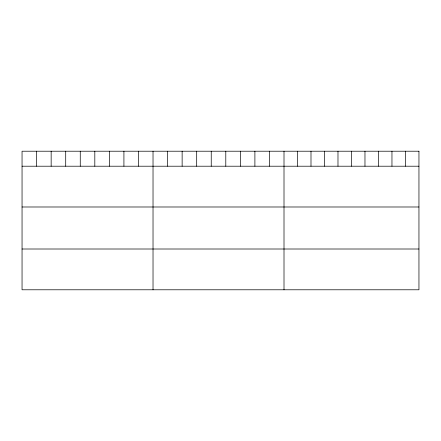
<?xml version="1.0" encoding="UTF-8"?>
<svg xmlns="http://www.w3.org/2000/svg" width="441" height="441" viewBox="0 0 441 441"><rect width="100%" height="100%" fill="white"/><g stroke="black" fill="none" stroke-linecap="round" stroke-linejoin="round"><path stroke-width="0.66" d="M22.05 166.207L418.95 166.207M22.05 206.989L418.95 206.989M22.05 249.005L418.95 249.005M405.455 151.213L405.455 166.207M391.961 151.213L391.961 166.207M378.466 151.213L378.466 166.207M364.972 151.213L364.972 166.207M351.477 151.213L351.477 166.207M337.982 151.213L337.982 166.207M324.488 151.213L324.488 166.207M310.993 151.213L310.993 166.207M297.499 151.213L297.499 166.207M284.004 151.213L284.004 289.787M269.451 151.213L269.451 166.207M254.898 151.213L254.898 166.207M240.345 151.213L240.345 166.207M225.792 151.213L225.792 166.207M211.239 151.213L211.239 166.207M196.686 151.213L196.686 166.207M182.133 151.213L182.133 166.207M167.58 151.213L167.58 166.207M153.027 151.213L153.027 289.787M138.474 151.213L138.474 166.207M123.921 151.213L123.921 166.207M109.368 151.213L109.368 166.207M94.815 151.213L94.815 166.207M80.262 151.213L80.262 166.207M65.709 151.213L65.709 166.207M51.156 151.213L51.156 166.207M36.603 151.213L36.603 166.207M418.95 151.213L22.05 151.213L22.05 289.787L418.95 289.787L418.95 151.213"/></g></svg>
